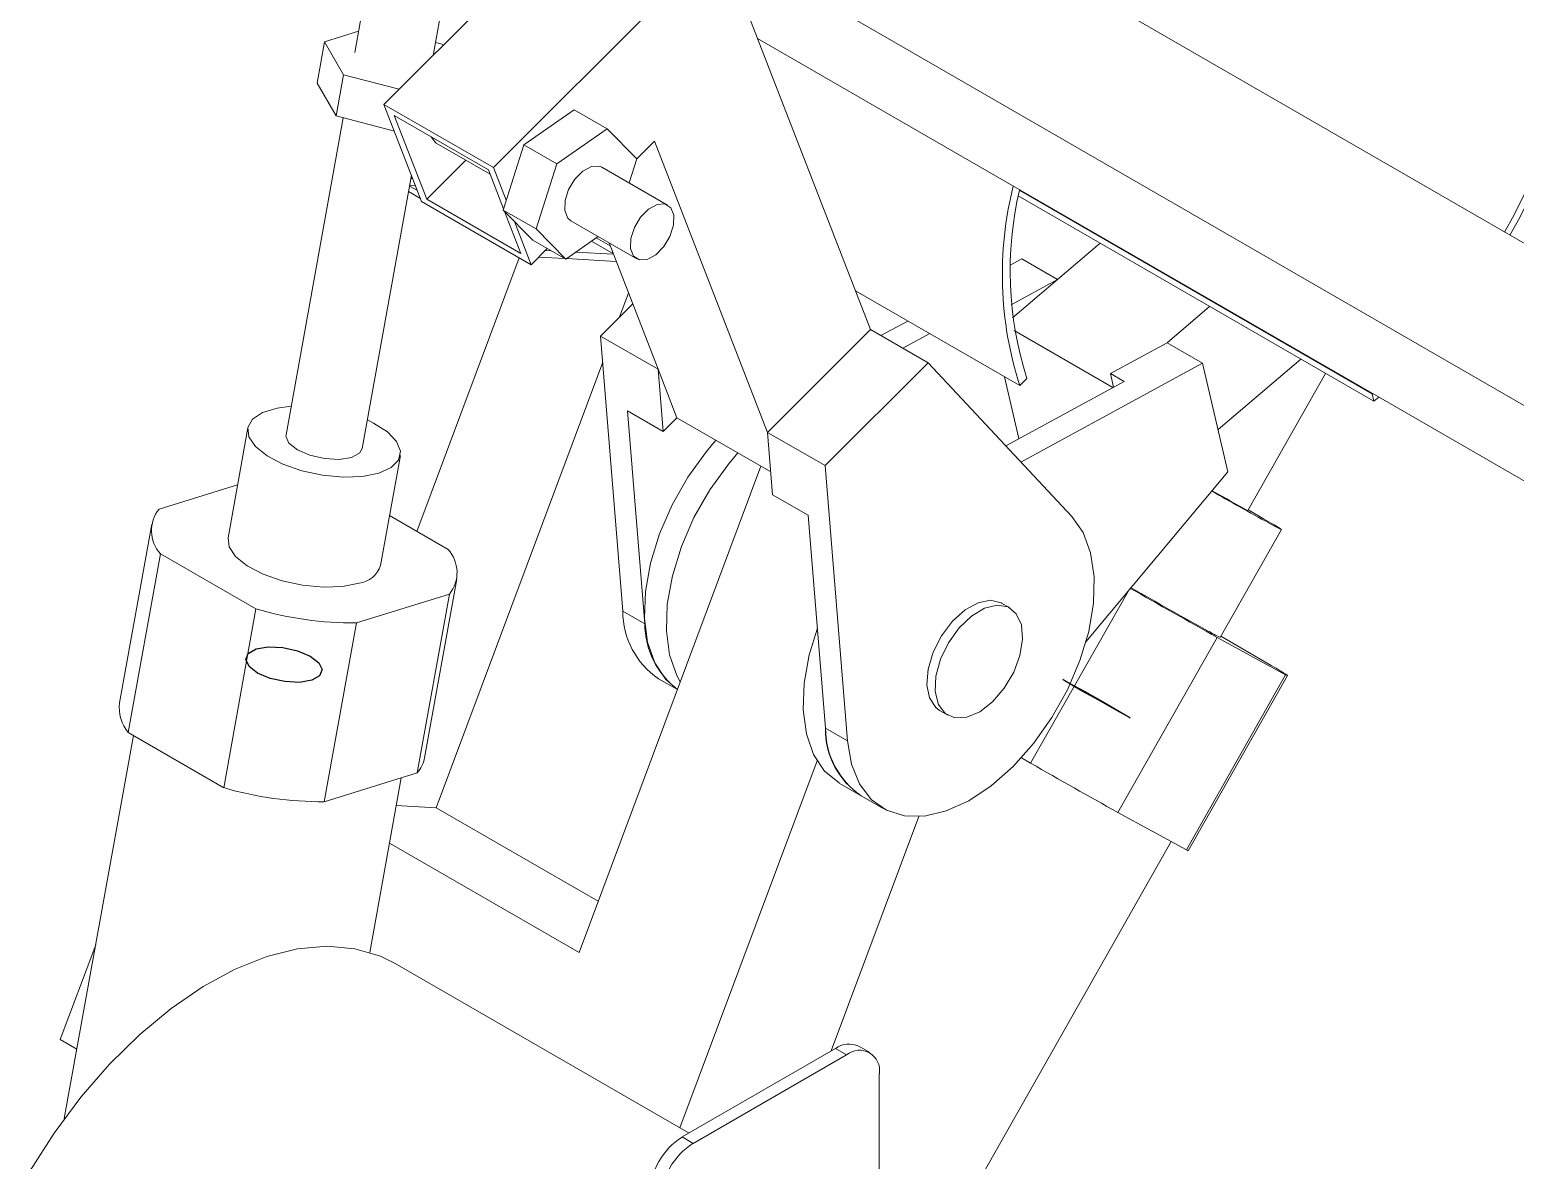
# Model space of a CAD drawing. Header units: millimetres. Extents: x 0 to 1189, y 0 to 841.
# Drawn here: x 303.36 to 322.54, y 764.13 to 778.72 of the extents above; entities that cross this region are included whole.
import ezdxf

# ---------------------------------------------------------------- set-up
doc = ezdxf.new("R2010")
doc.units = ezdxf.units.MM

msp = doc.modelspace()

# ---------------------------------------------------------------- linework, layer by layer
at = {"color": 7, "linetype": 'Continuous', "lineweight": 15}
for p, q in [((312.978, 782.806), (307.931, 777.76)), ((333.395, 769.763), (313.596, 781.193)), ((307.874, 780.203), (307.554, 778.428)), ((308.564, 778.393), (308.858, 780.026)), ((312.267, 779.865), (309.346, 776.944)), ((332.066, 768.435), (312.267, 779.865)), ((312.753, 778.612), (312.267, 779.865)), ((307.604, 778.704), (307.163, 778.567)), ((307.163, 778.567), (307.067, 778.035)), ((307.163, 778.567), (307.41, 778.142)), ((308.683, 778.536), (308.594, 778.559)), ((308.692, 778.52), (308.683, 778.536)), ((331.45, 767.818), (312.753, 778.612)), ((312.753, 778.612), (314.211, 774.852)), ((307.41, 778.142), (307.314, 777.61)), ((307.41, 778.142), (308.128, 777.957)), ((307.067, 778.035), (307.314, 777.61)), ((309.346, 776.944), (307.931, 777.76)), ((307.931, 777.76), (308.417, 776.507)), ((310.387, 777.691), (309.737, 777.238)), ((310.811, 777.446), (310.387, 777.691)), ((307.403, 777.587), (306.666, 773.494)), ((307.314, 777.61), (308.065, 777.416)), ((309.281, 776.913), (308.064, 777.615)), ((308.064, 777.615), (308.482, 776.537)), ((310.811, 777.446), (310.161, 776.993)), ((311.194, 777.056), (310.811, 777.446)), ((311.425, 777.284), (311.192, 777.051)), ((312.883, 773.524), (311.425, 777.284)), ((308.605, 777.261), (309.302, 776.859)), ((309.737, 777.238), (309.47, 776.396)), ((310.161, 776.993), (309.737, 777.238)), ((308.986, 777.041), (308.482, 776.537)), ((309.475, 776.412), (309.281, 776.913)), ((309.51, 776.521), (309.346, 776.944)), ((310.161, 776.993), (309.894, 776.151)), ((311.593, 776.46), (310.744, 776.95)), ((311.096, 776.747), (311.194, 777.056)), ((307.65, 773.317), (308.286, 776.847)), ((308.261, 776.712), (308.34, 776.707)), ((308.278, 776.802), (308.303, 776.801)), ((308.403, 776.543), (308.247, 776.633)), ((308.363, 776.646), (308.26, 776.706)), ((308.482, 776.537), (309.699, 775.835)), ((316.119, 776.577), (320.711, 773.926)), ((316.135, 776.653), (320.689, 774.024)), ((308.417, 776.507), (309.832, 775.69)), ((309.894, 776.151), (309.47, 776.396)), ((309.47, 776.396), (309.853, 776.006)), ((309.699, 775.835), (309.488, 776.377)), ((309.832, 775.69), (309.616, 776.248)), ((309.894, 776.151), (310.277, 775.761)), ((310.344, 776.257), (311.193, 775.767)), ((310.277, 775.761), (309.853, 776.006)), ((310.277, 775.761), (310.697, 776.053)), ((310.609, 775.992), (310.892, 775.829)), ((310.672, 776.036), (310.852, 775.932)), ((311.469, 774.341), (310.836, 775.973)), ((317.176, 775.967), (316.625, 775.498)), ((309.676, 775.78), (308.354, 772.246)), ((310.039, 775.898), (309.832, 775.69)), ((310.263, 775.769), (309.93, 775.789)), ((310.086, 775.871), (310.016, 775.875)), ((310.93, 775.73), (310.287, 775.768)), ((310.894, 775.824), (310.409, 775.852)), ((316.166, 775.764), (316.016, 775.682)), ((316.166, 775.764), (316.625, 775.498)), ((316.625, 775.498), (316.026, 775.173)), ((316.625, 775.498), (316.043, 775.003)), ((310.726, 774.769), (311.142, 775.185)), ((311.088, 775.323), (310.973, 775.016)), ((314.017, 775.353), (316.138, 774.129)), ((318.59, 775.15), (318.04, 774.682)), ((312.883, 773.524), (314.211, 774.852)), ((314.954, 774.424), (314.211, 774.852)), ((314.693, 774.963), (314.346, 774.774)), ((314.976, 774.8), (314.629, 774.611)), ((316.066, 774.839), (317.34, 774.104)), ((311.014, 771.218), (310.726, 774.769)), ((310.726, 774.769), (311.469, 774.341)), ((318.04, 774.682), (317.308, 774.284)), ((318.499, 774.417), (318.04, 774.682)), ((310.754, 774.43), (308.603, 768.679)), ((313.625, 773.096), (314.954, 774.424)), ((314.954, 774.424), (316.811, 772.441)), ((318.499, 774.417), (316.154, 773.142)), ((318.825, 773.015), (318.499, 774.417)), ((318.698, 773.563), (319.766, 774.472)), ((311.712, 773.714), (311.469, 774.341)), ((311.534, 773.537), (311.469, 774.341)), ((316.126, 773.444), (315.94, 774.243)), ((316.231, 774.222), (316.138, 774.129)), ((317.485, 774.182), (317.308, 774.284)), ((317.349, 774.108), (317.308, 774.284)), ((319.081, 772.517), (320.085, 774.287)), ((315.958, 773.352), (317.485, 774.182)), ((320.689, 774.024), (320.711, 773.926)), ((320.711, 773.926), (320.775, 773.981)), ((311.297, 771.054), (311.074, 773.802)), ((311.074, 773.802), (311.534, 773.537)), ((311.534, 773.537), (311.712, 773.714)), ((311.712, 773.714), (312.924, 773.014)), ((306.173, 773.583), (305.918, 772.163)), ((312.948, 772.72), (312.883, 773.524)), ((313.625, 773.096), (312.883, 773.524)), ((307.886, 771.808), (308.142, 773.228)), ((312.796, 773.088), (310.449, 766.811)), ((313.914, 769.544), (313.625, 773.096)), ((316.993, 770.82), (318.825, 773.015)), ((305.028, 772.535), (306.041, 772.848)), ((312.948, 772.72), (313.408, 772.455)), ((304.933, 772.34), (304.517, 770.032)), ((308.001, 772.45), (308.758, 772.013)), ((313.408, 772.455), (313.631, 769.707)), ((318.727, 770.879), (319.516, 772.27)), ((305.045, 771.958), (304.63, 769.65)), ((305.045, 771.958), (306.278, 771.246)), ((308.454, 769.323), (308.87, 771.631)), ((307.574, 771.065), (308.775, 771.436)), ((308.775, 771.436), (308.359, 769.128)), ((317.536, 771.47), (316.279, 769.253)), ((306.278, 771.246), (305.862, 768.938)), ((311.014, 771.218), (311.297, 771.054)), ((316.01, 771.258), (315.904, 771.32)), ((307.574, 771.065), (307.158, 768.757)), ((318.688, 770.879), (317.405, 768.617)), ((318.688, 770.879), (319.571, 770.396)), ((318.735, 770.893), (319.385, 770.517)), ((319.571, 770.396), (318.289, 768.134)), ((318.314, 768.124), (319.596, 770.385)), ((311.476, 770.344), (311.718, 770.205)), ((315.104, 769.934), (315.21, 769.873)), ((304.63, 769.65), (305.862, 768.938)), ((313.914, 769.544), (313.631, 769.707)), ((304.696, 769.612), (303.804, 764.665)), ((313.523, 769.283), (311.751, 764.547)), ((316.159, 769.323), (316.279, 769.253)), ((307.158, 768.757), (308.359, 769.128)), ((307.748, 766.812), (308.154, 769.065)), ((313.809, 768.997), (314.092, 768.834)), ((308.09, 768.71), (308.603, 768.679)), ((308.603, 768.679), (310.696, 767.471)), ((314.092, 768.834), (314.375, 768.671)), ((314.837, 768.566), (313.705, 765.539)), ((317.405, 768.617), (318.289, 768.134)), ((308.002, 768.223), (310.449, 766.811)), ((314.325, 761.598), (318.093, 768.241)), ((304.209, 766.907), (303.752, 765.686)), ((311.869, 764.479), (308.076, 766.668)), ((303.966, 765.562), (303.752, 765.686)), ((314.201, 765.519), (314.06, 765.601)), ((311.78, 764.428), (313.76, 765.571)), ((311.921, 764.346), (313.901, 765.489)), ((313.901, 765.489), (313.76, 765.571)), ((314.325, 754.062), (314.325, 765.244)), ((311.78, 764.428), (311.921, 764.346))]:
    msp.add_line(p, q, dxfattribs=at)
at = {"color": 7, "linetype": 'Continuous', "lineweight": 15, "flags": 128}
for points in [[(322.467, 776.071), (322.594, 776.299), (322.871, 776.86), (323.105, 777.431), (323.291, 778.004), (323.427, 778.57), (323.511, 779.122), (323.542, 779.652), (323.519, 780.151), (323.443, 780.612)], [(322.397, 776.112), (322.521, 776.333), (322.79, 776.879), (323.017, 777.434), (323.198, 777.992), (323.331, 778.543), (323.413, 779.081), (323.443, 779.596), (323.421, 780.081), (323.347, 780.53)], [(308.605, 777.261), (308.596, 777.266), (308.539, 777.342)], [(310.744, 776.95), (310.709, 776.964), (310.608, 776.958), (310.498, 776.899), (310.395, 776.794), (310.314, 776.66), (310.269, 776.518), (310.265, 776.389), (310.304, 776.292), (310.344, 776.257)], [(311.668, 776.199), (311.672, 776.328), (311.633, 776.425), (311.557, 776.474), (311.457, 776.468), (311.346, 776.409), (311.243, 776.304), (311.163, 776.171), (311.117, 776.028), (311.114, 775.899), (311.153, 775.802), (311.228, 775.753), (311.329, 775.758), (311.439, 775.818), (311.542, 775.923), (311.623, 776.056), (311.668, 776.199)], [(306.732, 773.862), (306.551, 773.839), (306.363, 773.781), (306.235, 773.695), (306.174, 773.588), (306.187, 773.467), (306.272, 773.342), (306.422, 773.221), (306.627, 773.114), (306.871, 773.029), (307.137, 772.972), (307.404, 772.946), (307.653, 772.955), (307.865, 772.998), (307.865, 772.998)], [(307.865, 772.998), (308.024, 773.07), (308.12, 773.168), (308.144, 773.283), (308.094, 773.407), (307.976, 773.531), (307.797, 773.646), (307.716, 773.685)], [(306.666, 773.494), (306.664, 773.475), (306.704, 773.386), (306.813, 773.299), (306.975, 773.229), (307.164, 773.186), (307.352, 773.176), (307.511, 773.202)], [(307.511, 773.202), (307.616, 773.258), (307.65, 773.317)], [(312.217, 773.423), (312.094, 773.279), (311.855, 772.947), (311.65, 772.588), (311.487, 772.214), (311.371, 771.837), (311.305, 771.47), (311.293, 771.126), (311.334, 770.815), (311.427, 770.549), (311.569, 770.336), (311.719, 770.206)], [(312.499, 773.26), (312.377, 773.115), (312.137, 772.783), (311.933, 772.424), (311.77, 772.05), (311.654, 771.674), (311.588, 771.307), (311.576, 770.963), (311.617, 770.652), (311.71, 770.386), (311.755, 770.303)], [(318.999, 772.56), (319.069, 772.522), (319.081, 772.517)], [(319.353, 772.355), (319.463, 772.296), (319.513, 772.271), (319.499, 772.282), (319.421, 772.33), (319.286, 772.409), (319.103, 772.515), (319.085, 772.525)], [(316.811, 772.441), (316.957, 772.232), (317.053, 771.97), (317.098, 771.662), (317.09, 771.32), (317.028, 770.955), (316.916, 770.578), (316.756, 770.203), (316.554, 769.843), (316.317, 769.509), (316.053, 769.212), (315.771, 768.962), (315.479, 768.768), (315.189, 768.637), (314.909, 768.572), (314.649, 768.576), (314.417, 768.648), (314.222, 768.787), (314.07, 768.987), (313.966, 769.243), (313.914, 769.544)], [(305.918, 772.163), (305.931, 772.047), (306.016, 771.921), (306.166, 771.801), (306.371, 771.694), (306.615, 771.609), (306.881, 771.551), (307.148, 771.526), (307.397, 771.535), (307.609, 771.577)], [(314.973, 770.096), (314.939, 770.267), (314.956, 770.47), (315.021, 770.688), (315.129, 770.899), (315.271, 771.087), (315.433, 771.234), (315.602, 771.326), (315.762, 771.357), (315.899, 771.323), (315.904, 771.32)], [(315.115, 770.595), (315.217, 770.808), (315.355, 771.001), (315.515, 771.154), (315.683, 771.255), (315.845, 771.295), (315.987, 771.271), (316.094, 771.183), (316.159, 771.041), (316.175, 770.856), (316.141, 770.646), (316.06, 770.428), (315.938, 770.223), (315.788, 770.048), (315.622, 769.919), (315.455, 769.848), (315.301, 769.84), (315.175, 769.897), (315.088, 770.013), (315.047, 770.179), (315.056, 770.378), (315.115, 770.595)], [(313.809, 768.997), (313.805, 769), (313.619, 769.152), (313.477, 769.365), (313.384, 769.632), (313.343, 769.942), (313.356, 770.286), (313.421, 770.653), (313.526, 770.998)], [(319.571, 770.396), (319.59, 770.387), (319.596, 770.385), (319.591, 770.391), (319.573, 770.403), (319.543, 770.422), (319.502, 770.447), (319.449, 770.479), (319.385, 770.517)], [(315.104, 769.934), (315.054, 769.972), (314.973, 770.096)], [(318.289, 768.134), (318.307, 768.126), (318.314, 768.124)], [(308.076, 766.668), (307.887, 766.762), (307.556, 766.859), (307.198, 766.891), (306.816, 766.857), (306.418, 766.758), (306.009, 766.596), (305.595, 766.371), (305.183, 766.089), (304.778, 765.753), (304.388, 765.369), (304.017, 764.942), (303.672, 764.479), (303.357, 763.986)]]:
    msp.add_lwpolyline(points, dxfattribs=at)
at = {"color": 7, "linetype": 'Continuous', "flags": 128}
for points in [[(306.978, 770.637), (307.089, 770.551), (307.132, 770.462), (307.1, 770.382), (306.998, 770.325), (306.841, 770.298), (306.653, 770.307), (306.463, 770.348), (306.3, 770.418), (306.189, 770.503), (306.146, 770.593), (306.178, 770.672), (306.28, 770.73), (306.437, 770.756), (306.625, 770.748), (306.815, 770.706), (306.978, 770.637)], [(317.11, 770.092), (316.945, 770.186), (316.808, 770.265), (316.72, 770.317), (316.694, 770.334), (316.734, 770.314), (316.834, 770.259), (316.979, 770.178), (317.147, 770.083), (317.311, 769.989), (317.448, 769.91), (317.537, 769.858), (317.563, 769.841), (317.523, 769.861), (317.422, 769.916), (317.278, 769.997), (317.11, 770.092)]]:
    msp.add_lwpolyline(points, dxfattribs=at)
at = {"color": 7, "linetype": 'Continuous', "lineweight": 15}
for centre, radius, start, end in [((320.614, 775.562), 4.7, 165.9192, 197.755), ((320.551, 775.611), 4.537, 166.7209, 197.8232), ((349.454, 826.972), 62.362, 240.36487, 241.13915), ((334.564, 800.788), 32.235, 240.357, 241.1276), ((305.37, 772.256), 0.441, 140.8548, 222.5248), ((308.433, 771.715), 0.441, 320.8555, 42.5241), ((307.565, 771.912), 0.338, 277.5272, 342.0854), ((402.185, 920.063), 170.962, 240.33092, 240.76452), ((351.73, 831.088), 68.665, 240.17218, 241.11732), ((307.538, 775.531), 4.466, 253.6126, 270.459), ((312.065, 771.215), 1.051, 179.8236, 235.8824), ((312.365, 771.056), 1.067, 180.0616, 232.745), ((319.233, 772.046), 1.272, 238.2522, 246.5299), ((305.007, 769.968), 0.493, 172.5456, 220.1492), ((314.682, 769.704), 1.051, 179.8236, 235.8824), ((314.654, 769.69), 1.024, 179.0069, 236.6991), ((308.047, 769.401), 0.415, 318.8271, 349.0871), ((400.76, 917.55), 170.672, 240.33073, 240.76508), ((307.122, 773.223), 4.466, 253.6125, 270.459), ((313.935, 765.326), 0.302, 65.6915, 125.6186), ((314.067, 765.286), 0.262, 350.784, 129.2042), ((312.277, 763.651), 0.922, 122.6049, 177.3948), ((312.418, 763.57), 0.922, 122.6049, 177.3948)]:
    msp.add_arc(centre, radius, start, end, dxfattribs=at)

doc.saveas('drawing.dxf')
